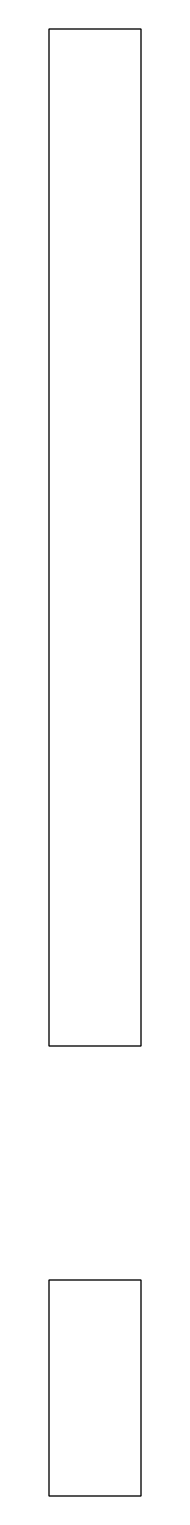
# Model space of a CAD drawing. Header units: metres. Extents: x -18.5 to -15.6, y -1.1 to 46.5.
import ezdxf

# ---------------------------------------------------------------- set-up
doc = ezdxf.new("R2010")
doc.units = ezdxf.units.M

msp = doc.modelspace()

# ---------------------------------------------------------------- linework, layer by layer
for p, q in [((-15.674, 46.5), (-18.55, 46.5)), ((-18.55, 46.5), (-18.55, 45.831)), ((-15.55, 46.5), (-15.674, 46.5)), ((-15.55, 45.726), (-15.55, 46.5)), ((-18.55, 45.831), (-18.55, 44.942)), ((-15.55, 45.712), (-15.55, 45.726)), ((-15.55, 45.646), (-15.55, 45.712)), ((-15.55, 45.51), (-15.55, 45.646)), ((-15.55, 45.286), (-15.55, 45.51)), ((-15.55, 44.957), (-15.55, 45.286)), ((-18.55, 44.942), (-18.55, 44.86)), ((-18.55, 44.86), (-18.55, 44.691)), ((-15.55, 44.517), (-15.55, 44.957)), ((-18.55, 44.691), (-18.55, 44.437)), ((-18.55, 44.437), (-18.55, 44.112)), ((-15.55, 43.996), (-15.55, 44.517)), ((-18.55, 44.112), (-18.55, 43.935)), ((-18.55, 43.935), (-18.55, 43.644)), ((-15.55, 43.467), (-15.55, 43.996)), ((-18.55, 43.644), (-18.55, 43.286)), ((-15.55, 43.037), (-15.55, 43.467)), ((-18.55, 43.286), (-18.55, 43.264)), ((-18.55, 43.264), (-18.55, 42.872)), ((-18.55, 42.872), (-18.55, 42.453)), ((-15.55, 42.798), (-15.55, 43.037)), ((-18.55, 42.453), (-18.55, 42.044)), ((-15.55, 30.077), (-15.55, 42.798)), ((-18.55, 42.044), (-18.55, 41.679)), ((-18.55, 41.679), (-18.55, 40.472)), ((-18.55, 40.472), (-18.55, 30.18)), ((-18.55, 30.18), (-18.55, 27.971)), ((-15.55, 25.401), (-15.55, 30.077)), ((-18.55, 27.971), (-18.55, 21.69)), ((-15.55, 19.768), (-15.55, 25.401)), ((-18.55, 21.69), (-18.55, 20.525)), ((-18.55, 20.525), (-18.55, 19.768)), ((-18.55, 19.768), (-18.55, 17.264)), ((-15.55, 17.264), (-15.55, 19.768)), ((-18.55, 17.264), (-18.55, 16.897)), ((-15.55, 16.897), (-15.55, 17.264)), ((-18.55, 16.897), (-18.55, 16.381)), ((-15.55, 16.381), (-15.55, 16.897)), ((-18.55, 16.381), (-18.55, 15.815)), ((-15.55, 15.815), (-15.55, 16.381)), ((-18.55, 15.815), (-18.55, 15.286)), ((-15.55, 15.286), (-15.55, 15.815)), ((-18.55, 15.286), (-18.55, 14.84)), ((-15.55, 14.84), (-15.55, 15.286)), ((-18.55, 14.84), (-18.55, 14.497)), ((-15.55, 14.497), (-15.55, 14.84)), ((-18.55, 14.497), (-18.55, 14.252)), ((-15.55, 14.252), (-15.55, 14.497)), ((-18.55, 14.252), (-18.55, 13.506)), ((-15.55, 14.095), (-15.55, 14.252)), ((-15.55, 13.506), (-15.55, 14.095)), ((-18.55, 13.506), (-17.646, 13.506)), ((-17.646, 13.506), (-15.55, 13.506)), ((-17.646, 13.506), (-17.646, 13.506)), ((-16.572, 5.9), (-18.55, 5.9)), ((-18.55, 5.9), (-18.55, 5.241)), ((-15.55, 5.9), (-16.572, 5.9)), ((-15.55, 5.339), (-15.55, 5.9)), ((-18.55, 5.241), (-18.55, 5.062)), ((-15.55, 5.241), (-15.55, 5.339)), ((-15.55, 5.062), (-15.55, 5.241)), ((-18.55, 5.062), (-18.55, 4.785)), ((-18.55, 4.785), (-18.55, 4.402)), ((-15.55, 4.785), (-15.55, 5.062)), ((-15.55, 4.402), (-15.55, 4.785)), ((-18.55, 4.402), (-18.55, 3.931)), ((-15.55, 3.931), (-15.55, 4.402)), ((-18.55, 3.931), (-18.55, 3.437)), ((-15.55, 3.437), (-15.55, 3.931)), ((-18.55, 3.437), (-18.55, 3.014)), ((-15.55, 3.014), (-15.55, 3.437)), ((-18.55, 3.014), (-18.55, 2.922)), ((-18.55, 2.922), (-18.55, 2.552)), ((-15.55, 2.744), (-15.55, 3.014)), ((-18.55, 2.552), (-18.55, 2.521)), ((-18.55, 2.521), (-18.55, 2.185)), ((-15.55, 2.229), (-15.55, 2.744)), ((-18.55, 2.185), (-18.55, 1.923)), ((-18.55, 1.923), (-18.55, 1.696)), ((-15.55, 1.648), (-15.55, 2.229)), ((-18.55, 1.696), (-18.55, 1.393)), ((-15.55, 1.107), (-15.55, 1.648)), ((-18.55, 1.393), (-18.55, 1.168)), ((-18.55, 1.168), (-18.55, 1.029)), ((-18.55, 1.029), (-18.55, -0.276)), ((-15.55, 0.666), (-15.55, 1.107)), ((-15.55, 0.342), (-15.55, 0.666)), ((-15.55, 0.123), (-15.55, 0.342)), ((-15.55, -0.009), (-15.55, 0.123)), ((-18.55, -0.276), (-18.55, -0.358)), ((-18.55, -0.358), (-18.55, -1.1)), ((-15.55, -0.8), (-15.55, -0.009)), ((-15.55, -0.864), (-15.55, -0.8)), ((-15.55, -0.907), (-15.55, -0.864)), ((-15.55, -0.932), (-15.55, -0.907)), ((-15.55, -0.943), (-15.55, -0.932)), ((-15.55, -1.1), (-15.55, -0.943)), ((-18.55, -1.1), (-17.5, -1.1)), ((-17.5, -1.1), (-15.55, -1.1)), ((-17.5, -1.1), (-17.5, -1.1))]:
    msp.add_line(p, q)

doc.saveas('drawing.dxf')
